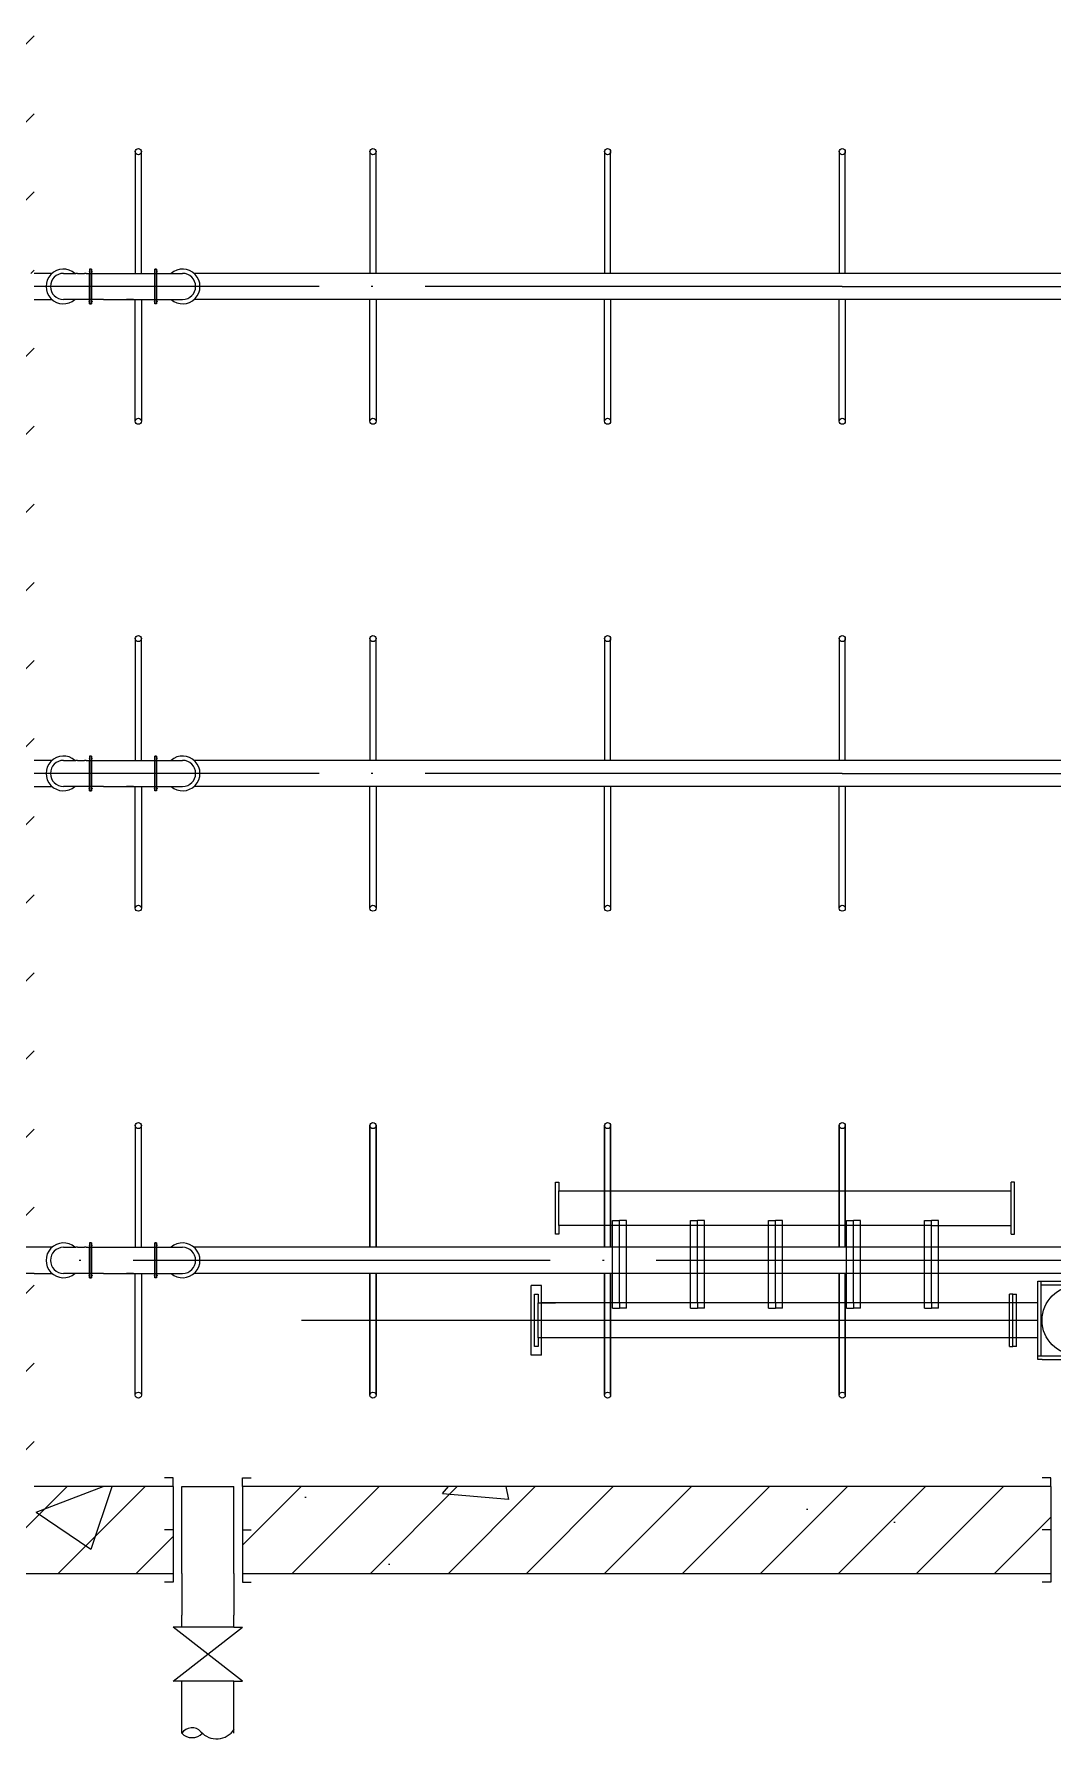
# Model space of a CAD drawing. Header units: millimetres. Extents: x 279 to 2876, y -494 to 1800.
# Drawn here: x 1276.6 to 1335.2, y 147.9 to 245.9 of the extents above; entities that cross this region are included whole.
import ezdxf

# ---------------------------------------------------------------- set-up
doc = ezdxf.new("R2010")
doc.units = ezdxf.units.MM
doc.linetypes.add('ACAD_ISO04W100', pattern=[30, 24, -3, 0, -3])
doc.layers.add('图层1', color=1, linetype='Continuous', lineweight=25, plot=False)
doc.layers.add('图层2', color=5, linetype='Continuous', lineweight=25, plot=False)
doc.layers.add('图层3', color=2, linetype='Continuous')

msp = doc.modelspace()

# ---------------------------------------------------------------- hatches: boundary and pattern name
at = {"layer": '图层3'}
h = msp.add_hatch(dxfattribs=at)
h.set_pattern_fill('ANSI31', color=256, style=0)
h.set_pattern_definition([(45, (155.4213, -677.7282), (-2.245064, 2.245064), [])])
h.paths.add_polyline_path([(1020.5659, 162.43685), (1020.5659, 157.43685), (1067.0659, 157.43685), (1067.0659, 162.43685)])
h.paths.add_polyline_path([(1070.0659, 162.43685), (1070.0659, 157.43685), (1116.5659, 157.43685), (1116.5659, 162.43685)])
h.paths.add_polyline_path([(1003.5659, 157.43685), (1016.5659, 157.43685), (1016.5659, 162.43685), (1008.5659, 162.43685), (1008.5659, 172.43685), (1008.5659, 174.68685), (1003.5659, 174.68685), (1003.5659, 167.43685), (1003.5659, 162.43685)])
h.paths.add_polyline_path([(1003.5659, 176.18685), (1008.5659, 176.18685), (1008.5659, 202.68685), (1003.5659, 202.68685)])
h.paths.add_polyline_path([(1008.5659, 407.43685), (1008.5659, 412.43685), (1022.26142, 412.43685), (1027.26379, 417.43685), (1003.5659, 417.43685), (1003.5659, 400.18685), (1008.5659, 400.18685), (1008.5659, 402.43685)])
h.paths.add_polyline_path([(1027.26379, 417.43685), (1022.26142, 412.43685), (1033.1433, 412.43685), (1038.14568, 417.43685)])
h.paths.add_polyline_path([(1038.14568, 417.43685), (1033.1433, 412.43685), (1067.0659, 412.43685), (1067.0659, 417.43685)])
h.paths.add_polyline_path([(1003.5659, 372.18685), (1008.5659, 372.18685), (1008.5659, 398.68685), (1003.5659, 398.68685)])
h.paths.add_polyline_path([(1008.5659, 370.68685), (1003.5659, 370.68685), (1003.5659, 344.18685), (1008.5659, 344.18685)])
h.paths.add_polyline_path([(1008.5659, 342.68685), (1003.5659, 342.68685), (1003.5659, 316.18685), (1008.5659, 316.18685)])
h.paths.add_polyline_path([(1008.5659, 314.68685), (1003.5659, 314.68685), (1003.5659, 288.18685), (1008.5659, 288.18685)])
h.paths.add_polyline_path([(1003.5659, 260.18685), (1008.5659, 260.18685), (1008.5659, 286.68685), (1003.5659, 286.68685)])
h.paths.add_polyline_path([(1003.5659, 232.18685), (1008.5659, 232.18685), (1008.5659, 258.68685), (1003.5659, 258.68685)])
h.paths.add_polyline_path([(1008.5659, 230.68685), (1003.5659, 230.68685), (1003.5659, 204.18685), (1008.5659, 204.18685)])
h.paths.add_polyline_path([(1133.5659, 407.43685), (1133.5659, 412.43685), (1133.5659, 417.43685), (1070.0659, 417.43685), (1070.0659, 412.43685), (1128.5659, 412.43685), (1128.5659, 402.43685), (1128.5659, 162.43685), (1120.5659, 162.43685), (1120.5659, 157.43685), (1133.5659, 157.43685)])
h.paths.add_polyline_path([(1138.5659, 412.43685), (1197.0659, 412.43685), (1197.0659, 417.43685), (1133.5659, 417.43685), (1133.5659, 412.43685), (1133.5659, 402.43685), (1133.5659, 157.43685), (1146.5659, 157.43685), (1146.5659, 162.43685), (1138.5659, 162.43685), (1138.5659, 402.43685)])
h.paths.add_polyline_path([(1258.5659, 412.43685), (1258.5659, 407.43685), (1258.5659, 402.43685), (1258.5659, 400.18685), (1263.5659, 400.18685), (1263.5659, 417.43685), (1200.0659, 417.43685), (1200.0659, 412.43685)])
h.paths.add_polyline_path([(1258.5659, 372.18685), (1263.5659, 372.18685), (1263.5659, 398.68685), (1258.5659, 398.68685)])
h.paths.add_polyline_path([(1258.5659, 344.18685), (1263.5659, 344.18685), (1263.5659, 370.68685), (1258.5659, 370.68685)])
h.paths.add_polyline_path([(1258.5659, 316.18685), (1263.5659, 316.18685), (1263.5659, 342.68685), (1258.5659, 342.68685)])
h.paths.add_polyline_path([(1258.5659, 288.18685), (1263.5659, 288.18685), (1263.5659, 314.68685), (1258.5659, 314.68685)])
h.paths.add_polyline_path([(1258.5659, 260.18685), (1263.5659, 260.18685), (1263.5659, 286.68685), (1258.5659, 286.68685)])
h.paths.add_polyline_path([(1263.5659, 258.68685), (1258.5659, 258.68685), (1258.5659, 232.18685), (1263.5659, 232.18685)])
h.paths.add_polyline_path([(1263.5659, 230.68685), (1258.5659, 230.68685), (1258.5659, 204.18685), (1263.5659, 204.18685)])
h.paths.add_polyline_path([(1258.5659, 176.18685), (1263.5659, 176.18685), (1263.5659, 202.68685), (1258.5659, 202.68685)])
h.paths.add_polyline_path([(1258.5659, 162.43685), (1250.5659, 162.43685), (1250.5659, 157.43685), (1263.5659, 157.43685), (1263.5659, 162.43685), (1263.5659, 172.43685), (1263.5659, 174.68685), (1258.5659, 174.68685)])
h.paths.add_polyline_path([(1246.5659, 157.43685), (1246.5659, 162.43685), (1200.0659, 162.43685), (1200.0659, 157.43685)])
h.paths.add_polyline_path([(1150.5659, 162.43685), (1150.5659, 157.43685), (1197.0659, 157.43685), (1197.0659, 162.43685)])
h.paths.add_polyline_path([(1276.56598, 162.43685), (1276.56598, 172.43685), (1276.56598, 174.68685), (1271.56598, 174.68685), (1271.56598, 167.43685), (1271.56598, 162.43685), (1271.56598, 157.43685), (1284.56598, 157.43685), (1284.56598, 162.43685)])
h.paths.add_polyline_path([(1288.56598, 162.43685), (1288.56598, 157.43685), (1335.06598, 157.43685), (1335.06598, 162.43685)])
h.paths.add_polyline_path([(1338.06598, 162.43685), (1338.06598, 157.43685), (1384.56598, 157.43685), (1384.56598, 162.43685)], flags=17)
h.paths.add_polyline_path([(1276.56598, 202.68685), (1271.56598, 202.68685), (1271.56598, 176.18685), (1276.56598, 176.18685)])
h.paths.add_polyline_path([(1271.56598, 204.18685), (1276.56598, 204.18685), (1276.56598, 230.68685), (1271.56598, 230.68685)])
h.paths.add_polyline_path([(1271.56598, 232.18685), (1276.56598, 232.18685), (1276.56598, 258.68685), (1271.56598, 258.68685)])
h.paths.add_polyline_path([(1276.56598, 286.68685), (1271.56598, 286.68685), (1271.56598, 260.18685), (1276.56598, 260.18685)])
h.paths.add_polyline_path([(1276.56598, 314.68685), (1271.56598, 314.68685), (1271.56598, 288.18685), (1276.56598, 288.18685)])
h.paths.add_polyline_path([(1271.56598, 316.18685), (1276.56598, 316.18685), (1276.56598, 342.68685), (1271.56598, 342.68685)])
h.paths.add_polyline_path([(1271.56598, 344.18685), (1276.56598, 344.18685), (1276.56598, 370.68685), (1271.56598, 370.68685)])
h.paths.add_polyline_path([(1276.56598, 398.68685), (1271.56598, 398.68685), (1271.56598, 372.18685), (1276.56598, 372.18685)])
h.paths.add_polyline_path([(1276.56598, 412.43685), (1335.06598, 412.43685), (1335.06598, 417.43685), (1271.56598, 417.43685), (1271.56598, 400.18685), (1276.56598, 400.18685), (1276.56598, 402.43685), (1276.56598, 407.43685)])
h.paths.add_polyline_path([(1338.06598, 417.43685), (1338.06598, 412.43685), (1396.56598, 412.43685), (1396.56598, 402.43685), (1396.56598, 162.43685), (1388.56598, 162.43685), (1388.56598, 157.43685), (1401.56598, 157.43685), (1401.56598, 407.43685), (1401.56598, 412.43685), (1401.56598, 417.43685)])
h = msp.add_hatch(dxfattribs=at)
h.set_pattern_fill('AR-CONC', color=256, scale=0.25, style=0)
h.set_pattern_definition([(50, (155.42, -677.73), (45.5462, -3.9848), [4.7625, -52.3875]), (355, (155.42, -677.73), (-8.8107, 47.7642), [3.81, -41.91]), (100.451, (159.217, -678.06), (36.7356, 43.7792), [4.0475, -44.5225]), (46.1842, (155.42, -665.03), (67.7698, -10.5106), [7.1437, -78.5812]), (96.6356, (161.07, -665.904), (59.351, 61.8564), [6.0713, -66.7837]), (351.184, (155.42, -665.03), (59.3512, 61.8563), [5.715, -62.865]), (21, (161.77, -668.203), (37.9037, -25.5664), [4.7625, -52.3875]), (326, (161.77, -668.203), (15.4505, 46.047), [3.81, -41.91]), (71.4514, (164.93, -670.334), (53.3541, 20.4807), [4.0475, -44.5225]), (37.5, (155.421, -677.728), (0.77215, 21.13876), [0, -41.402, 0, -42.545, 0, -42.06875]), (7.5, (155.421, -677.728), (16.70492, 25.04514), [0, -24.257, 0, -40.4495, 0, -16.03375]), (327.5, (141.26, -677.728), (33.89765, -1.43219), [0, -15.875, 0, -49.53, 0, -65.7225]), (317.5, (134.91, -677.728), (37.0323, 6.3566), [0, -20.6375, 0, -32.893, 0, -46.6725])])
h.paths.add_polyline_path([(1008.5659, 398.68685), (1003.5659, 398.68685), (1003.5659, 372.18685), (1008.5659, 372.18685)])
h.paths.add_polyline_path([(1008.5659, 412.43685), (1022.26142, 412.43685), (1027.26379, 417.43685), (1003.5659, 417.43685), (1003.5659, 400.18685), (1008.5659, 400.18685), (1008.5659, 402.43685), (1008.5659, 407.43685)])
h.paths.add_polyline_path([(1067.0659, 417.43685), (1038.14568, 417.43685), (1033.1433, 412.43685), (1067.0659, 412.43685)])
h.paths.add_polyline_path([(1038.14568, 417.43685), (1027.26379, 417.43685), (1022.26142, 412.43685), (1033.1433, 412.43685)])
h.paths.add_polyline_path([(1133.5659, 417.43685), (1070.0659, 417.43685), (1070.0659, 412.43685), (1128.5659, 412.43685), (1128.5659, 402.43685), (1128.5659, 162.43685), (1120.5659, 162.43685), (1120.5659, 157.43685), (1133.5659, 157.43685), (1133.5659, 407.43685), (1133.5659, 412.43685)])
h.paths.add_polyline_path([(1116.5659, 162.43685), (1070.0659, 162.43685), (1070.0659, 157.43685), (1116.5659, 157.43685)])
h.paths.add_polyline_path([(1067.0659, 162.43685), (1020.5659, 162.43685), (1020.5659, 157.43685), (1067.0659, 157.43685)])
h.paths.add_polyline_path([(1008.5659, 172.43685), (1008.5659, 174.68685), (1003.5659, 174.68685), (1003.5659, 167.43685), (1003.5659, 162.43685), (1003.5659, 157.43685), (1016.5659, 157.43685), (1016.5659, 162.43685), (1008.5659, 162.43685)])
h.paths.add_polyline_path([(1008.5659, 202.68685), (1003.5659, 202.68685), (1003.5659, 176.18685), (1008.5659, 176.18685)])
h.paths.add_polyline_path([(1008.5659, 230.68685), (1003.5659, 230.68685), (1003.5659, 204.18685), (1008.5659, 204.18685)])
h.paths.add_polyline_path([(1008.5659, 258.68685), (1003.5659, 258.68685), (1003.5659, 232.18685), (1008.5659, 232.18685)])
h.paths.add_polyline_path([(1008.5659, 286.68685), (1003.5659, 286.68685), (1003.5659, 260.18685), (1008.5659, 260.18685)])
h.paths.add_polyline_path([(1008.5659, 314.68685), (1003.5659, 314.68685), (1003.5659, 288.18685), (1008.5659, 288.18685)])
h.paths.add_polyline_path([(1008.5659, 342.68685), (1003.5659, 342.68685), (1003.5659, 316.18685), (1008.5659, 316.18685)])
h.paths.add_polyline_path([(1008.5659, 370.68685), (1003.5659, 370.68685), (1003.5659, 344.18685), (1008.5659, 344.18685)])
h.paths.add_polyline_path([(1138.5659, 402.43685), (1138.5659, 412.43685), (1197.0659, 412.43685), (1197.0659, 417.43685), (1133.5659, 417.43685), (1133.5659, 412.43685), (1133.5659, 402.43685), (1133.5659, 157.43685), (1146.5659, 157.43685), (1146.5659, 162.43685), (1138.5659, 162.43685)])
h.paths.add_polyline_path([(1263.5659, 417.43685), (1200.0659, 417.43685), (1200.0659, 412.43685), (1258.5659, 412.43685), (1258.5659, 407.43685), (1258.5659, 402.43685), (1258.5659, 400.18685), (1263.5659, 400.18685)])
h.paths.add_polyline_path([(1263.5659, 398.68685), (1258.5659, 398.68685), (1258.5659, 372.18685), (1263.5659, 372.18685)])
h.paths.add_polyline_path([(1263.5659, 370.68685), (1258.5659, 370.68685), (1258.5659, 344.18685), (1263.5659, 344.18685)])
h.paths.add_polyline_path([(1263.5659, 342.68685), (1258.5659, 342.68685), (1258.5659, 316.18685), (1263.5659, 316.18685)])
h.paths.add_polyline_path([(1276.56598, 342.68685), (1271.56598, 342.68685), (1271.56598, 316.18685), (1276.56598, 316.18685)])
h.paths.add_polyline_path([(1276.56598, 370.68685), (1271.56598, 370.68685), (1271.56598, 344.18685), (1276.56598, 344.18685)])
h.paths.add_polyline_path([(1276.56598, 398.68685), (1271.56598, 398.68685), (1271.56598, 372.18685), (1276.56598, 372.18685)])
h.paths.add_polyline_path([(1276.56598, 412.43685), (1335.06598, 412.43685), (1335.06598, 417.43685), (1271.56598, 417.43685), (1271.56598, 400.18685), (1276.56598, 400.18685), (1276.56598, 402.43685), (1276.56598, 407.43685)])
h.paths.add_polyline_path([(1263.5659, 314.68685), (1258.5659, 314.68685), (1258.5659, 288.18685), (1263.5659, 288.18685)])
h.paths.add_polyline_path([(1276.56598, 314.68685), (1271.56598, 314.68685), (1271.56598, 288.18685), (1276.56598, 288.18685)])
h.paths.add_polyline_path([(1276.56598, 286.68685), (1271.56598, 286.68685), (1271.56598, 260.18685), (1276.56598, 260.18685)])
h.paths.add_polyline_path([(1263.5659, 286.68685), (1258.5659, 286.68685), (1258.5659, 260.18685), (1263.5659, 260.18685)])
h.paths.add_polyline_path([(1263.5659, 258.68685), (1258.5659, 258.68685), (1258.5659, 232.18685), (1263.5659, 232.18685)])
h.paths.add_polyline_path([(1276.56598, 258.68685), (1271.56598, 258.68685), (1271.56598, 232.18685), (1276.56598, 232.18685)])
h.paths.add_polyline_path([(1276.56598, 230.68685), (1271.56598, 230.68685), (1271.56598, 204.18685), (1276.56598, 204.18685)])
h.paths.add_polyline_path([(1263.5659, 230.68685), (1258.5659, 230.68685), (1258.5659, 204.18685), (1263.5659, 204.18685)])
h.paths.add_polyline_path([(1263.5659, 202.68685), (1258.5659, 202.68685), (1258.5659, 176.18685), (1263.5659, 176.18685)])
h.paths.add_polyline_path([(1276.56598, 202.68685), (1271.56598, 202.68685), (1271.56598, 176.18685), (1276.56598, 176.18685)])
h.paths.add_polyline_path([(1246.5659, 162.43685), (1200.0659, 162.43685), (1200.0659, 157.43685), (1246.5659, 157.43685)])
h.paths.add_polyline_path([(1263.5659, 162.43685), (1263.5659, 172.43685), (1263.5659, 174.68685), (1258.5659, 174.68685), (1258.5659, 162.43685), (1250.5659, 162.43685), (1250.5659, 157.43685), (1263.5659, 157.43685)])
h.paths.add_polyline_path([(1284.56598, 162.43685), (1276.56598, 162.43685), (1276.56598, 172.43685), (1276.56598, 174.68685), (1271.56598, 174.68685), (1271.56598, 167.43685), (1271.56598, 162.43685), (1271.56598, 157.43685), (1284.56598, 157.43685)])
h.paths.add_polyline_path([(1335.06598, 162.43685), (1288.56598, 162.43685), (1288.56598, 157.43685), (1335.06598, 157.43685)])
h.paths.add_polyline_path([(1197.0659, 162.43685), (1150.5659, 162.43685), (1150.5659, 157.43685), (1197.0659, 157.43685)])
h.paths.add_polyline_path([(1384.56598, 162.43685), (1338.06598, 162.43685), (1338.06598, 157.43685), (1384.56598, 157.43685)])
h.paths.add_polyline_path([(1401.56598, 407.43685), (1401.56598, 412.43685), (1401.56598, 417.43685), (1338.06598, 417.43685), (1338.06598, 412.43685), (1396.56598, 412.43685), (1396.56598, 402.43685), (1396.56598, 162.43685), (1388.56598, 162.43685), (1388.56598, 157.43685), (1401.56598, 157.43685)])

# ---------------------------------------------------------------- linework, layer by layer
at = {"linetype": 'ACAD_ISO04W100', "lineweight": 0}
for p, q in [((1323.06598, 231.43685), (1276.56598, 231.43685)), ((1323.06598, 231.43685), (1396.56598, 231.43685)), ((1323.06598, 203.43685), (1276.56598, 203.43685)), ((1323.06598, 203.43685), (1396.56598, 203.43685)), ((1396.56598, 175.43685), (1276.56598, 175.43685))]:
    msp.add_line(p, q, dxfattribs=at)
for p, q in [((1306.56598, 179.43742), (1306.56598, 179.93742)), ((1306.56598, 179.93742), (1306.76598, 179.93742)), ((1306.56598, 176.93742), (1306.56598, 179.43742)), ((1306.76598, 179.93742), (1306.76598, 179.43742)), ((1306.76598, 177.43742), (1306.76598, 179.43742)), ((1306.76598, 179.43742), (1332.78697, 179.43742)), ((1332.78697, 176.93742), (1332.78697, 179.93742)), ((1332.98697, 179.93742), (1332.78697, 179.93742)), ((1332.98697, 179.63742), (1332.98697, 179.93742)), ((1332.98697, 179.43742), (1332.98697, 179.63742)), ((1332.98697, 177.43742), (1332.98697, 179.43742)), ((1328.20014, 177.43742), (1306.76598, 177.43742)), ((1306.76598, 177.43742), (1306.76598, 176.93742)), ((1309.85281, 172.68742), (1309.85281, 177.73742)), ((1309.85281, 177.73742), (1310.25281, 177.73742)), ((1310.25281, 172.98742), (1310.25281, 177.73742)), ((1310.25281, 172.98742), (1310.25281, 177.73742)), ((1310.65281, 177.73742), (1310.25281, 177.73742)), ((1310.25281, 172.98742), (1310.25281, 177.67817)), ((1310.65281, 172.68742), (1310.65281, 177.73742)), ((1314.33964, 172.68742), (1314.33964, 177.73742)), ((1314.33964, 177.73742), (1314.73964, 177.73742)), ((1314.73964, 172.98742), (1314.73964, 177.73742)), ((1314.73964, 172.98742), (1314.73964, 177.73742)), ((1314.73964, 172.98742), (1314.73964, 177.73742)), ((1315.13964, 177.73742), (1314.73964, 177.73742)), ((1315.13964, 172.68742), (1315.13964, 177.73742)), ((1318.82648, 172.68742), (1318.82648, 177.73742)), ((1318.82648, 177.73742), (1319.22648, 177.73742)), ((1319.22648, 172.98742), (1319.22648, 177.73742)), ((1319.22648, 172.98742), (1319.22648, 177.73742)), ((1319.22648, 172.98742), (1319.22648, 177.73742)), ((1319.62648, 177.73742), (1319.22648, 177.73742)), ((1319.62648, 172.68742), (1319.62648, 177.73742)), ((1323.31331, 172.68742), (1323.31331, 177.73742)), ((1323.31331, 177.73742), (1323.71331, 177.73742)), ((1323.71331, 172.98742), (1323.71331, 177.73742)), ((1323.71331, 172.98742), (1323.71331, 177.73742)), ((1323.71331, 172.98742), (1323.71331, 177.73742)), ((1324.11331, 177.73742), (1323.71331, 177.73742)), ((1324.11331, 172.68742), (1324.11331, 177.73742)), ((1327.80014, 172.68742), (1327.80014, 177.73742)), ((1327.80014, 177.73742), (1328.20014, 177.73742)), ((1328.20014, 172.98742), (1328.20014, 177.73742)), ((1328.20014, 172.98742), (1328.20014, 177.73742)), ((1328.60014, 177.73742), (1328.20014, 177.73742)), ((1328.20014, 177.43742), (1330.96679, 177.43742)), ((1328.60014, 172.68742), (1328.60014, 177.73742)), ((1330.96679, 177.43742), (1332.78697, 177.43742)), ((1332.98697, 176.93742), (1332.98697, 177.43742)), ((1306.76598, 176.93742), (1306.56598, 176.93742)), ((1332.78697, 176.93742), (1332.98697, 176.93742)), ((1305.46598, 173.98742), (1305.16598, 173.98742)), ((1305.16598, 173.95045), (1305.16598, 173.98742)), ((1305.16598, 170.22563), (1305.16598, 173.95045)), ((1305.76598, 173.98742), (1305.46598, 173.98742)), ((1305.76598, 173.95045), (1305.76598, 173.98742)), ((1305.76598, 170.22563), (1305.76598, 173.95045)), ((1334.31598, 169.73742), (1334.31598, 174.23742)), ((1334.31598, 174.23742), (1336.56598, 174.23742)), ((1334.51598, 169.93742), (1334.51598, 174.23742)), ((1334.51598, 174.03742), (1336.56598, 174.03742)), ((1305.36598, 172.98742), (1305.36598, 173.48742)), ((1305.36598, 173.48742), (1305.56598, 173.48742)), ((1305.36598, 170.48742), (1305.36598, 172.98742)), ((1305.56598, 173.48742), (1305.56598, 172.98742)), ((1305.56598, 170.98742), (1305.56598, 172.98742)), ((1305.56598, 172.98742), (1306.56598, 172.98742)), ((1332.68697, 172.98742), (1305.76598, 172.98742)), ((1313.36082, 172.98742), (1306.56598, 172.98742)), ((1309.85281, 172.68742), (1310.25281, 172.68742)), ((1310.25281, 172.98742), (1310.25281, 172.68742)), ((1310.25281, 172.98742), (1310.25281, 172.68742)), ((1310.65281, 172.68742), (1310.25281, 172.68742)), ((1334.31598, 172.98742), (1313.36082, 172.98742)), ((1314.33964, 172.68742), (1314.73964, 172.68742)), ((1314.73964, 172.98742), (1314.73964, 172.68742)), ((1314.73964, 172.98742), (1314.73964, 172.68742)), ((1315.13964, 172.68742), (1314.73964, 172.68742)), ((1318.82648, 172.68742), (1319.22648, 172.68742)), ((1319.22648, 172.98742), (1319.22648, 172.68742)), ((1319.22648, 172.98742), (1319.22648, 172.68742)), ((1319.62648, 172.68742), (1319.22648, 172.68742)), ((1323.31331, 172.68742), (1323.71331, 172.68742)), ((1323.71331, 172.98742), (1323.71331, 172.68742)), ((1323.71331, 172.98742), (1323.71331, 172.68742)), ((1324.11331, 172.68742), (1323.71331, 172.68742)), ((1327.80014, 172.68742), (1328.20014, 172.68742)), ((1328.20014, 172.98742), (1328.20014, 172.68742)), ((1328.20014, 172.98742), (1328.20014, 172.68742)), ((1328.60014, 172.68742), (1328.20014, 172.68742)), ((1332.68697, 170.48742), (1332.68697, 173.48742)), ((1332.88697, 173.48742), (1332.68697, 173.48742)), ((1332.88697, 173.18742), (1332.88697, 173.48742)), ((1332.88697, 173.48742), (1333.08697, 173.48742)), ((1332.88697, 172.98742), (1332.88697, 173.18742)), ((1332.88697, 170.98742), (1332.88697, 172.98742)), ((1333.08697, 170.48742), (1333.08697, 173.48742)), ((1334.31598, 171.98742), (1291.95578, 171.98742)), ((1332.88697, 171.98742), (1332.68697, 171.98742)), ((1306.56598, 170.98742), (1305.56598, 170.98742)), ((1305.56598, 170.98742), (1305.56598, 170.48742)), ((1312.28897, 170.98742), (1306.56598, 170.98742)), ((1334.31598, 170.98742), (1312.28897, 170.98742)), ((1332.88697, 170.48742), (1332.88697, 170.98742)), ((1305.16598, 169.98742), (1305.16598, 170.22563)), ((1305.46598, 169.98742), (1305.16598, 169.98742)), ((1305.76598, 169.98742), (1305.31598, 169.98742)), ((1305.56598, 170.48742), (1305.36598, 170.48742)), ((1305.76598, 169.98742), (1305.76598, 170.22563)), ((1332.68697, 170.48742), (1332.88697, 170.48742)), ((1333.08697, 170.48742), (1332.88697, 170.48742)), ((1336.56598, 169.93742), (1334.31598, 169.93742)), ((1334.56598, 169.73742), (1334.31598, 169.73742)), ((1334.56598, 169.73742), (1336.56598, 169.73742)), ((1284.56598, 162.93685), (1284.06598, 162.93685)), ((1284.56598, 162.43685), (1284.56598, 162.93685)), ((1288.56598, 162.43685), (1288.56598, 162.93685)), ((1288.56598, 162.93685), (1289.06598, 162.93685)), ((1335.06598, 162.93685), (1334.56598, 162.93685)), ((1335.06598, 162.43685), (1335.06598, 162.93685)), ((1284.56598, 162.43685), (1284.56598, 157.43685)), ((1288.56598, 162.43685), (1288.56598, 157.43685)), ((1335.06598, 162.43685), (1335.06598, 157.43685)), ((1284.56598, 159.93685), (1284.06598, 159.93685)), ((1288.56598, 159.93685), (1289.06598, 159.93685)), ((1335.06598, 159.93685), (1334.56598, 159.93685)), ((1284.56598, 156.93685), (1284.06598, 156.93685)), ((1284.56598, 157.43685), (1284.56598, 156.93685)), ((1285.06598, 157.43685), (1285.06598, 155.04435)), ((1285.06598, 157.43685), (1285.06598, 155.04435)), ((1285.06598, 157.43685), (1285.06598, 155.04435)), ((1285.06598, 157.43685), (1285.06598, 155.04435)), ((1288.06598, 157.43685), (1288.06598, 155.04435)), ((1288.06598, 157.43685), (1288.06598, 155.04435)), ((1288.06598, 157.43685), (1288.06598, 155.04435)), ((1288.06598, 157.43685), (1288.06598, 155.04435)), ((1288.56598, 157.43685), (1288.56598, 156.93685)), ((1288.56598, 156.93685), (1289.06598, 156.93685)), ((1335.06598, 156.93685), (1334.56598, 156.93685)), ((1335.06598, 157.43685), (1335.06598, 156.93685)), ((1285.06598, 154.34185), (1285.06598, 155.04435)), ((1285.06598, 154.34185), (1285.06598, 155.04435)), ((1285.06598, 154.34185), (1285.06598, 155.04435)), ((1285.06598, 154.34185), (1285.06598, 155.04435)), ((1288.06598, 154.34185), (1288.06598, 155.04435)), ((1288.06598, 154.34185), (1288.06598, 155.04435)), ((1288.06598, 154.34185), (1288.06598, 155.04435)), ((1288.06598, 154.34185), (1288.06598, 155.04435)), ((1285.06598, 154.34185), (1284.56598, 154.34185)), ((1288.56598, 151.24685), (1284.56598, 154.34185)), ((1284.56598, 151.24685), (1288.56598, 154.34185)), ((1288.06598, 154.34185), (1285.06598, 154.34185)), ((1288.06598, 154.34185), (1288.56598, 154.34185)), ((1285.06598, 151.24685), (1284.56598, 151.24685)), ((1285.06598, 148.24685), (1285.06598, 151.24685)), ((1288.06598, 151.24685), (1285.06598, 151.24685)), ((1288.06598, 148.24685), (1288.06598, 151.24685)), ((1288.06598, 151.24685), (1288.56598, 151.24685))]:
    msp.add_line(p, q)
at = {"lineweight": 0}
for p, q in [((1284.56598, 162.43685), (1276.56598, 162.43685)), ((1335.06598, 162.43685), (1288.56598, 162.43685)), ((1271.56598, 157.43685), (1284.56598, 157.43685)), ((1288.56598, 157.43685), (1335.06598, 157.43685))]:
    msp.add_line(p, q, dxfattribs=at)
at = {"color": 0}
msp.add_line((1285.06598, 157.43685), (1285.06598, 162.43685), dxfattribs=at)
msp.add_circle((1336.56598, 171.98742), 2)
at = {"lineweight": 0}
for centre, radius, start, end in [((1285.66038, 148.81451), 0.82192, 223.6811816, 316.1726464), ((1287.0697, 149.11218), 1.19074, 220.9089818, 327.6488121)]:
    msp.add_arc(centre, radius, start, end, dxfattribs=at)
for p in [(1310.25281, 172.98742), (1314.73964, 172.98742), (1319.22648, 172.98742), (1323.71331, 172.98742), (1328.20014, 172.98742)]:
    msp.add_point(p)
at = {"layer": '图层1'}
for p, q in [((1279.86087, 232.43685), (1279.76087, 232.43685)), ((1279.76087, 232.43685), (1279.76087, 232.18685)), ((1279.76087, 232.43685), (1279.76087, 230.43545)), ((1279.86087, 232.43685), (1279.76087, 232.43685)), ((1279.86087, 232.18685), (1279.86087, 232.43685)), ((1279.86087, 232.43685), (1279.86087, 230.43545)), ((1279.88587, 232.32685), (1279.87587, 232.32685)), ((1279.87587, 232.32685), (1279.87587, 232.30685)), ((1279.88587, 232.30685), (1279.88587, 232.32685)), ((1283.50631, 232.28685), (1283.50631, 232.43685)), ((1283.50631, 232.43685), (1283.60631, 232.43685)), ((1283.50631, 232.43685), (1283.50631, 230.43545)), ((1283.60631, 232.43685), (1283.50631, 232.43685)), ((1283.60631, 232.43685), (1283.60631, 230.72814)), ((1283.60631, 232.43685), (1283.60631, 230.43545)), ((1283.63131, 232.32685), (1283.62131, 232.32685)), ((1283.62131, 232.32685), (1283.62131, 232.30685)), ((1283.63131, 232.30685), (1283.63131, 232.32685)), ((1277.56598, 232.18685), (1276.56598, 232.18685)), ((1277.59437, 232.18685), (1277.56598, 232.18685)), ((1278.25581, 232.18685), (1278.96598, 232.18685)), ((1279.06598, 232.18685), (1278.96598, 232.18685)), ((1279.06598, 232.18685), (1279.46598, 232.18685)), ((1279.56598, 232.18685), (1279.46598, 232.18685)), ((1279.56598, 232.18685), (1280.16598, 232.18685)), ((1279.76087, 232.30685), (1279.74087, 232.30685)), ((1279.74087, 232.30685), (1279.74087, 232.28685)), ((1279.74087, 232.28685), (1279.76087, 232.28685)), ((1279.76087, 230.68685), (1279.76087, 232.18685)), ((1279.87587, 232.30685), (1279.86087, 232.30685)), ((1279.86087, 232.28685), (1279.87587, 232.28685)), ((1279.86087, 232.28685), (1279.86087, 232.18685)), ((1279.86087, 230.43685), (1279.86087, 232.18685)), ((1279.87587, 232.28685), (1279.87587, 232.30685)), ((1279.87587, 232.26685), (1279.87587, 232.28685)), ((1279.88587, 232.26685), (1279.87587, 232.26685)), ((1279.91087, 232.30685), (1279.88587, 232.30685)), ((1279.88587, 232.30685), (1279.88587, 232.28685)), ((1279.88587, 232.28685), (1279.91087, 232.28685)), ((1279.88587, 232.28685), (1279.88587, 232.26685)), ((1279.91087, 232.28685), (1279.91087, 232.30685)), ((1280.16598, 232.18685), (1280.56598, 232.18685)), ((1280.56598, 232.18685), (1285.11322, 232.18685)), ((1283.50631, 232.30685), (1283.48631, 232.30685)), ((1283.48631, 232.30685), (1283.48631, 232.28685)), ((1283.48631, 232.28685), (1283.50631, 232.28685)), ((1283.50631, 232.18685), (1283.50631, 232.28685)), ((1283.50631, 230.43685), (1283.50631, 232.18685)), ((1283.62131, 232.30685), (1283.60631, 232.30685)), ((1283.60631, 232.28685), (1283.62131, 232.28685)), ((1283.60631, 232.28685), (1283.60631, 232.18685)), ((1283.62131, 232.28685), (1283.62131, 232.30685)), ((1283.62131, 232.26685), (1283.62131, 232.28685)), ((1283.63131, 232.26685), (1283.62131, 232.26685)), ((1283.65631, 232.30685), (1283.63131, 232.30685)), ((1283.63131, 232.30685), (1283.63131, 232.28685)), ((1283.63131, 232.28685), (1283.65631, 232.28685)), ((1283.63131, 232.28685), (1283.63131, 232.26685)), ((1283.65631, 232.28685), (1283.65631, 232.30685)), ((1276.56598, 230.68685), (1277.56598, 230.68685)), ((1277.56598, 230.68685), (1277.59437, 230.68685)), ((1278.96598, 230.68685), (1278.26598, 230.68685)), ((1279.06598, 230.68685), (1278.96598, 230.68685)), ((1279.46598, 230.68685), (1279.06598, 230.68685)), ((1279.56598, 230.68685), (1279.46598, 230.68685)), ((1280.16598, 230.68685), (1279.56598, 230.68685)), ((1279.74087, 230.56545), (1279.74087, 230.58545)), ((1279.74087, 230.58545), (1279.76087, 230.58545)), ((1279.76087, 230.56545), (1279.74087, 230.56545)), ((1279.76087, 230.68685), (1279.76087, 230.43685)), ((1279.76087, 230.43685), (1279.76087, 230.68685)), ((1279.76087, 230.43685), (1279.86087, 230.43685)), ((1279.86087, 230.43685), (1279.76087, 230.43685)), ((1279.86087, 230.43545), (1279.76087, 230.43545)), ((1279.86087, 230.68685), (1279.86087, 230.43685)), ((1279.86087, 230.58545), (1279.87587, 230.58545)), ((1279.87587, 230.56545), (1279.86087, 230.56545)), ((1279.88587, 230.60545), (1279.87587, 230.60545)), ((1279.87587, 230.60545), (1279.87587, 230.58545)), ((1279.87587, 230.58545), (1279.87587, 230.56545)), ((1279.87587, 230.54545), (1279.87587, 230.56545)), ((1279.88587, 230.54545), (1279.87587, 230.54545)), ((1279.88587, 230.58545), (1279.88587, 230.60545)), ((1279.88587, 230.58545), (1279.91087, 230.58545)), ((1279.88587, 230.56545), (1279.88587, 230.58545)), ((1279.91087, 230.56545), (1279.88587, 230.56545)), ((1279.88587, 230.56545), (1279.88587, 230.54545)), ((1279.91087, 230.58545), (1279.91087, 230.56545)), ((1280.56598, 230.68685), (1280.16598, 230.68685)), ((1280.56598, 230.68685), (1285.11322, 230.68685)), ((1283.48631, 230.56545), (1283.48631, 230.58545)), ((1283.48631, 230.58545), (1283.50631, 230.58545)), ((1283.50631, 230.56545), (1283.48631, 230.56545)), ((1283.60631, 230.43685), (1283.50631, 230.43685)), ((1283.60631, 230.43545), (1283.50631, 230.43545)), ((1283.60631, 230.72814), (1283.60631, 230.68685)), ((1283.60631, 230.68685), (1283.60631, 230.43685)), ((1283.60631, 230.58545), (1283.62131, 230.58545)), ((1283.62131, 230.56545), (1283.60631, 230.56545)), ((1283.63131, 230.60545), (1283.62131, 230.60545)), ((1283.62131, 230.60545), (1283.62131, 230.58545)), ((1283.62131, 230.58545), (1283.62131, 230.56545)), ((1283.62131, 230.54545), (1283.62131, 230.56545)), ((1283.63131, 230.54545), (1283.62131, 230.54545)), ((1283.63131, 230.58545), (1283.63131, 230.60545)), ((1283.63131, 230.58545), (1283.65631, 230.58545)), ((1283.63131, 230.56545), (1283.63131, 230.58545)), ((1283.65631, 230.56545), (1283.63131, 230.56545)), ((1283.63131, 230.56545), (1283.63131, 230.54545)), ((1283.65631, 230.58545), (1283.65631, 230.56545)), ((1277.56598, 204.18685), (1276.56598, 204.18685)), ((1277.59437, 204.18685), (1277.56598, 204.18685)), ((1278.25581, 204.18685), (1278.96598, 204.18685)), ((1279.06598, 204.18685), (1278.96598, 204.18685)), ((1279.06598, 204.18685), (1279.46598, 204.18685)), ((1279.56598, 204.18685), (1279.46598, 204.18685)), ((1279.56598, 204.18685), (1280.16598, 204.18685)), ((1279.76087, 204.30685), (1279.74087, 204.30685)), ((1279.74087, 204.30685), (1279.74087, 204.28685)), ((1279.74087, 204.28685), (1279.76087, 204.28685)), ((1279.86087, 204.43685), (1279.76087, 204.43685)), ((1279.76087, 204.43685), (1279.76087, 204.18685)), ((1279.76087, 204.43685), (1279.76087, 202.43545)), ((1279.86087, 204.43685), (1279.76087, 204.43685)), ((1279.76087, 202.68685), (1279.76087, 204.18685)), ((1279.86087, 204.18685), (1279.86087, 204.43685)), ((1279.86087, 204.43685), (1279.86087, 202.43545)), ((1279.87587, 204.30685), (1279.86087, 204.30685)), ((1279.86087, 204.28685), (1279.87587, 204.28685)), ((1279.86087, 204.28685), (1279.86087, 204.18685)), ((1279.86087, 202.43685), (1279.86087, 204.18685)), ((1279.88587, 204.32685), (1279.87587, 204.32685)), ((1279.87587, 204.32685), (1279.87587, 204.30685)), ((1279.87587, 204.28685), (1279.87587, 204.30685)), ((1279.87587, 204.26685), (1279.87587, 204.28685)), ((1279.88587, 204.26685), (1279.87587, 204.26685)), ((1279.88587, 204.30685), (1279.88587, 204.32685)), ((1279.91087, 204.30685), (1279.88587, 204.30685)), ((1279.88587, 204.30685), (1279.88587, 204.28685)), ((1279.88587, 204.28685), (1279.91087, 204.28685)), ((1279.88587, 204.28685), (1279.88587, 204.26685)), ((1279.91087, 204.28685), (1279.91087, 204.30685)), ((1280.16598, 204.18685), (1280.56598, 204.18685)), ((1280.56598, 204.18685), (1285.11322, 204.18685)), ((1283.50631, 204.30685), (1283.48631, 204.30685)), ((1283.48631, 204.30685), (1283.48631, 204.28685)), ((1283.48631, 204.28685), (1283.50631, 204.28685)), ((1283.50631, 204.28685), (1283.50631, 204.43685)), ((1283.50631, 204.43685), (1283.60631, 204.43685)), ((1283.50631, 204.43685), (1283.50631, 202.43545)), ((1283.60631, 204.43685), (1283.50631, 204.43685)), ((1283.50631, 204.18685), (1283.50631, 204.28685)), ((1283.50631, 202.43685), (1283.50631, 204.18685)), ((1283.60631, 204.43685), (1283.60631, 202.72814)), ((1283.60631, 204.43685), (1283.60631, 202.43545)), ((1283.62131, 204.30685), (1283.60631, 204.30685)), ((1283.60631, 204.28685), (1283.62131, 204.28685)), ((1283.60631, 204.28685), (1283.60631, 204.18685)), ((1283.63131, 204.32685), (1283.62131, 204.32685)), ((1283.62131, 204.32685), (1283.62131, 204.30685)), ((1283.62131, 204.28685), (1283.62131, 204.30685)), ((1283.62131, 204.26685), (1283.62131, 204.28685)), ((1283.63131, 204.26685), (1283.62131, 204.26685)), ((1283.63131, 204.30685), (1283.63131, 204.32685)), ((1283.65631, 204.30685), (1283.63131, 204.30685)), ((1283.63131, 204.30685), (1283.63131, 204.28685)), ((1283.63131, 204.28685), (1283.65631, 204.28685)), ((1283.63131, 204.28685), (1283.63131, 204.26685)), ((1283.65631, 204.28685), (1283.65631, 204.30685)), ((1276.56598, 202.68685), (1277.56598, 202.68685)), ((1277.56598, 202.68685), (1277.59437, 202.68685)), ((1278.96598, 202.68685), (1278.26598, 202.68685)), ((1279.06598, 202.68685), (1278.96598, 202.68685)), ((1279.46598, 202.68685), (1279.06598, 202.68685)), ((1279.56598, 202.68685), (1279.46598, 202.68685)), ((1280.16598, 202.68685), (1279.56598, 202.68685)), ((1279.74087, 202.56545), (1279.74087, 202.58545)), ((1279.74087, 202.58545), (1279.76087, 202.58545)), ((1279.76087, 202.56545), (1279.74087, 202.56545)), ((1279.76087, 202.68685), (1279.76087, 202.43685)), ((1279.76087, 202.43685), (1279.76087, 202.68685)), ((1279.76087, 202.43685), (1279.86087, 202.43685)), ((1279.86087, 202.43685), (1279.76087, 202.43685)), ((1279.86087, 202.43545), (1279.76087, 202.43545)), ((1279.86087, 202.68685), (1279.86087, 202.43685)), ((1279.86087, 202.58545), (1279.87587, 202.58545)), ((1279.87587, 202.56545), (1279.86087, 202.56545)), ((1279.88587, 202.60545), (1279.87587, 202.60545)), ((1279.87587, 202.60545), (1279.87587, 202.58545)), ((1279.87587, 202.58545), (1279.87587, 202.56545)), ((1279.87587, 202.54545), (1279.87587, 202.56545)), ((1279.88587, 202.54545), (1279.87587, 202.54545)), ((1279.88587, 202.58545), (1279.88587, 202.60545)), ((1279.88587, 202.58545), (1279.91087, 202.58545)), ((1279.88587, 202.56545), (1279.88587, 202.58545)), ((1279.91087, 202.56545), (1279.88587, 202.56545)), ((1279.88587, 202.56545), (1279.88587, 202.54545)), ((1279.91087, 202.58545), (1279.91087, 202.56545)), ((1280.56598, 202.68685), (1280.16598, 202.68685)), ((1280.56598, 202.68685), (1285.11322, 202.68685)), ((1283.48631, 202.56545), (1283.48631, 202.58545)), ((1283.48631, 202.58545), (1283.50631, 202.58545)), ((1283.50631, 202.56545), (1283.48631, 202.56545)), ((1283.60631, 202.43685), (1283.50631, 202.43685)), ((1283.60631, 202.43545), (1283.50631, 202.43545)), ((1283.60631, 202.72814), (1283.60631, 202.68685)), ((1283.60631, 202.68685), (1283.60631, 202.43685)), ((1283.60631, 202.58545), (1283.62131, 202.58545)), ((1283.62131, 202.56545), (1283.60631, 202.56545)), ((1283.63131, 202.60545), (1283.62131, 202.60545)), ((1283.62131, 202.60545), (1283.62131, 202.58545)), ((1283.62131, 202.58545), (1283.62131, 202.56545)), ((1283.62131, 202.54545), (1283.62131, 202.56545)), ((1283.63131, 202.54545), (1283.62131, 202.54545)), ((1283.63131, 202.58545), (1283.63131, 202.60545)), ((1283.63131, 202.58545), (1283.65631, 202.58545)), ((1283.63131, 202.56545), (1283.63131, 202.58545)), ((1283.65631, 202.56545), (1283.63131, 202.56545)), ((1283.63131, 202.56545), (1283.63131, 202.54545)), ((1283.65631, 202.58545), (1283.65631, 202.56545)), ((1277.56598, 176.18685), (1276.56598, 176.18685)), ((1277.59437, 176.18685), (1277.56598, 176.18685)), ((1278.25581, 176.18685), (1278.96598, 176.18685)), ((1279.06598, 176.18685), (1278.96598, 176.18685)), ((1279.06598, 176.18685), (1279.46598, 176.18685)), ((1279.56598, 176.18685), (1279.46598, 176.18685)), ((1279.56598, 176.18685), (1280.16598, 176.18685)), ((1279.76087, 176.30685), (1279.74087, 176.30685)), ((1279.74087, 176.30685), (1279.74087, 176.28685)), ((1279.74087, 176.28685), (1279.76087, 176.28685)), ((1279.86087, 176.43685), (1279.76087, 176.43685)), ((1279.76087, 176.43685), (1279.76087, 176.18685)), ((1279.76087, 176.43685), (1279.76087, 174.43545)), ((1279.86087, 176.43685), (1279.76087, 176.43685)), ((1279.76087, 174.68685), (1279.76087, 176.18685)), ((1279.86087, 176.18685), (1279.86087, 176.43685)), ((1279.86087, 176.43685), (1279.86087, 174.43545)), ((1279.87587, 176.30685), (1279.86087, 176.30685)), ((1279.86087, 176.28685), (1279.87587, 176.28685)), ((1279.86087, 176.28685), (1279.86087, 176.18685)), ((1279.86087, 174.43685), (1279.86087, 176.18685)), ((1279.88587, 176.32685), (1279.87587, 176.32685)), ((1279.87587, 176.32685), (1279.87587, 176.30685)), ((1279.87587, 176.28685), (1279.87587, 176.30685)), ((1279.87587, 176.26685), (1279.87587, 176.28685)), ((1279.88587, 176.26685), (1279.87587, 176.26685)), ((1279.88587, 176.30685), (1279.88587, 176.32685)), ((1279.91087, 176.30685), (1279.88587, 176.30685)), ((1279.88587, 176.30685), (1279.88587, 176.28685)), ((1279.88587, 176.28685), (1279.91087, 176.28685)), ((1279.88587, 176.28685), (1279.88587, 176.26685)), ((1279.91087, 176.28685), (1279.91087, 176.30685)), ((1280.16598, 176.18685), (1280.56598, 176.18685)), ((1280.56598, 176.18685), (1285.11322, 176.18685)), ((1283.50631, 176.30685), (1283.48631, 176.30685)), ((1283.48631, 176.30685), (1283.48631, 176.28685)), ((1283.48631, 176.28685), (1283.50631, 176.28685)), ((1283.50631, 176.28685), (1283.50631, 176.43685)), ((1283.50631, 176.43685), (1283.60631, 176.43685)), ((1283.50631, 176.43685), (1283.50631, 174.43545)), ((1283.60631, 176.43685), (1283.50631, 176.43685)), ((1283.50631, 176.18685), (1283.50631, 176.28685)), ((1283.50631, 174.43685), (1283.50631, 176.18685)), ((1283.60631, 176.43685), (1283.60631, 174.72814)), ((1283.60631, 176.43685), (1283.60631, 174.43545)), ((1283.62131, 176.30685), (1283.60631, 176.30685)), ((1283.60631, 176.28685), (1283.62131, 176.28685)), ((1283.60631, 176.28685), (1283.60631, 176.18685)), ((1283.63131, 176.32685), (1283.62131, 176.32685)), ((1283.62131, 176.32685), (1283.62131, 176.30685)), ((1283.62131, 176.28685), (1283.62131, 176.30685)), ((1283.62131, 176.26685), (1283.62131, 176.28685)), ((1283.63131, 176.26685), (1283.62131, 176.26685)), ((1283.63131, 176.30685), (1283.63131, 176.32685)), ((1283.65631, 176.30685), (1283.63131, 176.30685)), ((1283.63131, 176.30685), (1283.63131, 176.28685)), ((1283.63131, 176.28685), (1283.65631, 176.28685)), ((1283.63131, 176.28685), (1283.63131, 176.26685)), ((1283.65631, 176.28685), (1283.65631, 176.30685)), ((1276.56598, 174.68685), (1277.56598, 174.68685)), ((1277.56598, 174.68685), (1277.59437, 174.68685)), ((1278.96598, 174.68685), (1278.26598, 174.68685)), ((1279.06598, 174.68685), (1278.96598, 174.68685)), ((1279.46598, 174.68685), (1279.06598, 174.68685)), ((1279.56598, 174.68685), (1279.46598, 174.68685)), ((1280.16598, 174.68685), (1279.56598, 174.68685)), ((1279.74087, 174.56545), (1279.74087, 174.58545)), ((1279.74087, 174.58545), (1279.76087, 174.58545)), ((1279.76087, 174.56545), (1279.74087, 174.56545)), ((1279.76087, 174.68685), (1279.76087, 174.43685)), ((1279.76087, 174.43685), (1279.76087, 174.68685)), ((1279.86087, 174.68685), (1279.86087, 174.43685)), ((1279.86087, 174.58545), (1279.87587, 174.58545)), ((1279.87587, 174.56545), (1279.86087, 174.56545)), ((1279.88587, 174.60545), (1279.87587, 174.60545)), ((1279.87587, 174.60545), (1279.87587, 174.58545)), ((1279.87587, 174.58545), (1279.87587, 174.56545)), ((1279.87587, 174.54545), (1279.87587, 174.56545)), ((1279.88587, 174.54545), (1279.87587, 174.54545)), ((1279.88587, 174.58545), (1279.88587, 174.60545)), ((1279.88587, 174.58545), (1279.91087, 174.58545)), ((1279.88587, 174.56545), (1279.88587, 174.58545)), ((1279.91087, 174.56545), (1279.88587, 174.56545)), ((1279.88587, 174.56545), (1279.88587, 174.54545)), ((1279.91087, 174.58545), (1279.91087, 174.56545)), ((1280.56598, 174.68685), (1280.16598, 174.68685)), ((1280.56598, 174.68685), (1285.11322, 174.68685)), ((1283.48631, 174.56545), (1283.48631, 174.58545)), ((1283.48631, 174.58545), (1283.50631, 174.58545)), ((1283.50631, 174.56545), (1283.48631, 174.56545)), ((1283.60631, 174.72814), (1283.60631, 174.68685)), ((1283.60631, 174.68685), (1283.60631, 174.43685)), ((1283.60631, 174.58545), (1283.62131, 174.58545)), ((1283.62131, 174.56545), (1283.60631, 174.56545)), ((1283.63131, 174.60545), (1283.62131, 174.60545)), ((1283.62131, 174.60545), (1283.62131, 174.58545)), ((1283.62131, 174.58545), (1283.62131, 174.56545)), ((1283.62131, 174.54545), (1283.62131, 174.56545)), ((1283.63131, 174.54545), (1283.62131, 174.54545)), ((1283.63131, 174.58545), (1283.63131, 174.60545)), ((1283.63131, 174.58545), (1283.65631, 174.58545)), ((1283.63131, 174.56545), (1283.63131, 174.58545)), ((1283.65631, 174.56545), (1283.63131, 174.56545)), ((1283.63131, 174.56545), (1283.63131, 174.54545)), ((1283.65631, 174.58545), (1283.65631, 174.56545)), ((1279.76087, 174.43685), (1279.86087, 174.43685)), ((1279.86087, 174.43685), (1279.76087, 174.43685)), ((1279.86087, 174.43545), (1279.76087, 174.43545)), ((1283.60631, 174.43685), (1283.50631, 174.43685)), ((1283.60631, 174.43545), (1283.50631, 174.43545))]:
    msp.add_line(p, q, dxfattribs=at)
for centre, radius, start, end in [((1278.25581, 231.43685), 1, 48.5903779, 311.4096221), ((1285.11322, 231.43685), 1, 228.5903779, 131.4096221), ((1278.25581, 231.43685), 0.75, 90, 270), ((1285.11322, 231.43685), 0.75, 270, 90), ((1278.25581, 203.43685), 1, 48.5903779, 311.4096221), ((1278.25581, 203.43685), 0.75, 90, 270), ((1285.11322, 203.43685), 1, 228.5903779, 131.4096221), ((1285.11322, 203.43685), 0.75, 270, 90), ((1278.25581, 175.43685), 1, 48.5903779, 311.4096221), ((1278.25581, 175.43685), 0.75, 90, 270), ((1285.11322, 175.43685), 1, 228.5903779, 131.4096221), ((1285.11322, 175.43685), 0.75, 270, 90)]:
    msp.add_arc(centre, radius, start, end, dxfattribs=at)
at = {"layer": '图层2'}
for p, q in [((1282.39098, 239.18685), (1282.39098, 232.18685)), ((1282.74098, 232.18685), (1282.74098, 239.18685)), ((1295.89098, 239.18685), (1295.89098, 232.18685)), ((1295.89098, 239.18685), (1295.89098, 232.18685)), ((1296.24098, 232.18685), (1296.24098, 239.18685)), ((1296.24098, 232.18685), (1296.24098, 239.18685)), ((1309.39098, 239.18685), (1309.39098, 232.18685)), ((1309.74098, 232.18685), (1309.74098, 239.18685)), ((1322.89098, 239.18685), (1322.89098, 232.18685)), ((1323.24098, 232.18685), (1323.24098, 239.18685)), ((1395.74098, 232.18685), (1285.77466, 232.18685)), ((1282.29098, 230.68685), (1281.89098, 230.68685)), ((1282.39098, 223.68685), (1282.39098, 230.68685)), ((1282.74098, 230.68685), (1282.74098, 223.68685)), ((1395.74098, 230.68685), (1285.77466, 230.68685)), ((1295.89098, 223.68685), (1295.89098, 230.68685)), ((1295.89098, 223.68685), (1295.89098, 230.68685)), ((1296.24098, 230.68685), (1296.24098, 223.68685)), ((1296.24098, 230.68685), (1296.24098, 223.68685)), ((1309.39098, 223.68685), (1309.39098, 230.68685)), ((1309.74098, 230.68685), (1309.74098, 223.68685)), ((1322.89098, 223.68685), (1322.89098, 230.68685)), ((1323.24098, 230.68685), (1323.24098, 223.68685)), ((1282.39098, 211.18685), (1282.39098, 204.18685)), ((1282.74098, 204.18685), (1282.74098, 211.18685)), ((1295.89098, 211.18685), (1295.89098, 204.18685)), ((1295.89098, 211.18685), (1295.89098, 204.18685)), ((1296.24098, 204.18685), (1296.24098, 211.18685)), ((1296.24098, 204.18685), (1296.24098, 211.18685)), ((1309.39098, 211.18685), (1309.39098, 204.18685)), ((1309.74098, 204.18685), (1309.74098, 211.18685)), ((1322.89098, 211.18685), (1322.89098, 204.18685)), ((1323.24098, 204.18685), (1323.24098, 211.18685)), ((1395.74098, 204.18685), (1285.77466, 204.18685)), ((1282.29098, 202.68685), (1281.89098, 202.68685)), ((1282.39098, 195.68685), (1282.39098, 202.68685)), ((1282.74098, 202.68685), (1282.74098, 195.68685)), ((1395.74098, 202.68685), (1285.77466, 202.68685)), ((1295.89098, 195.68685), (1295.89098, 202.68685)), ((1295.89098, 195.68685), (1295.89098, 202.68685)), ((1296.24098, 202.68685), (1296.24098, 195.68685)), ((1296.24098, 202.68685), (1296.24098, 195.68685)), ((1309.39098, 195.68685), (1309.39098, 202.68685)), ((1309.74098, 202.68685), (1309.74098, 195.68685)), ((1322.89098, 195.68685), (1322.89098, 202.68685)), ((1323.24098, 202.68685), (1323.24098, 195.68685)), ((1282.39098, 183.18685), (1282.39098, 176.18685)), ((1282.74098, 176.18685), (1282.74098, 183.18685)), ((1295.89098, 183.18685), (1295.89098, 176.18685)), ((1295.89098, 176.18685), (1295.89098, 183.18685)), ((1295.89098, 183.18685), (1295.89098, 176.18685)), ((1296.24098, 176.18685), (1296.24098, 183.18685)), ((1296.24098, 183.18685), (1296.24098, 176.18685)), ((1296.24098, 176.18685), (1296.24098, 183.18685)), ((1309.39098, 183.18685), (1309.39098, 176.18685)), ((1309.39098, 176.18685), (1309.39098, 183.18685)), ((1309.74098, 176.18685), (1309.74098, 183.18685)), ((1309.74098, 183.18685), (1309.74098, 176.18685)), ((1322.89098, 183.18685), (1322.89098, 176.18685)), ((1322.89098, 176.18685), (1322.89098, 183.18685)), ((1323.24098, 176.18685), (1323.24098, 183.18685)), ((1323.24098, 183.18685), (1323.24098, 176.18685)), ((1276.56598, 176.18685), (1270.56594, 176.18685)), ((1395.74098, 176.18685), (1285.77466, 176.18685)), ((1276.56598, 174.68685), (1270.56594, 174.68685)), ((1282.29098, 174.68685), (1281.89098, 174.68685)), ((1282.39098, 167.68685), (1282.39098, 174.68685)), ((1282.74098, 174.68685), (1282.74098, 167.68685)), ((1395.74098, 174.68685), (1285.77466, 174.68685)), ((1295.89098, 167.68685), (1295.89098, 174.68685)), ((1295.89098, 174.68685), (1295.89098, 167.68685)), ((1295.89098, 167.68685), (1295.89098, 174.68685)), ((1296.24098, 174.68685), (1296.24098, 167.68685)), ((1296.24098, 167.68685), (1296.24098, 174.68685)), ((1296.24098, 174.68685), (1296.24098, 167.68685)), ((1309.39098, 167.68685), (1309.39098, 174.68685)), ((1309.39098, 174.68685), (1309.39098, 167.68685)), ((1309.74098, 174.68685), (1309.74098, 167.68685)), ((1309.74098, 167.68685), (1309.74098, 174.68685)), ((1322.89098, 167.68685), (1322.89098, 174.68685)), ((1322.89098, 174.68685), (1322.89098, 167.68685)), ((1323.24098, 174.68685), (1323.24098, 167.68685)), ((1323.24098, 167.68685), (1323.24098, 174.68685))]:
    msp.add_line(p, q, dxfattribs=at)
at = {"layer": '图层2', "color": 0}
for p in [(1285.06598, 162.43685), (1288.06598, 157.43685)]:
    msp.add_line(p, (1288.06598, 162.43685), dxfattribs=at)
at = {"layer": '图层2'}
for centre in [(1282.56598, 239.18685), (1282.56598, 239.18685), (1296.06598, 239.18685), (1296.06598, 239.18685), (1309.56598, 239.18685), (1323.06598, 239.18685), (1282.56598, 223.68685), (1296.06598, 223.68685), (1296.06598, 223.68685), (1309.56598, 223.68685), (1323.06598, 223.68685), (1282.56598, 211.18685), (1282.56598, 211.18685), (1296.06598, 211.18685), (1296.06598, 211.18685), (1309.56598, 211.18685), (1323.06598, 211.18685), (1282.56598, 195.68685), (1296.06598, 195.68685), (1296.06598, 195.68685), (1309.56598, 195.68685), (1323.06598, 195.68685), (1282.56598, 183.18685), (1282.56598, 183.18685), (1296.06598, 183.18685), (1296.06598, 183.18685), (1296.06598, 183.18685), (1309.56598, 183.18685), (1309.56598, 183.18685), (1323.06598, 183.18685), (1323.06598, 183.18685), (1282.56598, 167.68685), (1296.06598, 167.68685), (1296.06598, 167.68685), (1296.06598, 167.68685), (1309.56598, 167.68685), (1309.56598, 167.68685), (1323.06598, 167.68685), (1323.06598, 167.68685)]:
    msp.add_circle(centre, 0.175, dxfattribs=at)
at = {"layer": '图层2', "color": 0}
msp.add_arc((1285.65156, 147.85528), 0.70444, 42.6346558, 146.2295677, dxfattribs=at)

doc.saveas('drawing.dxf')
